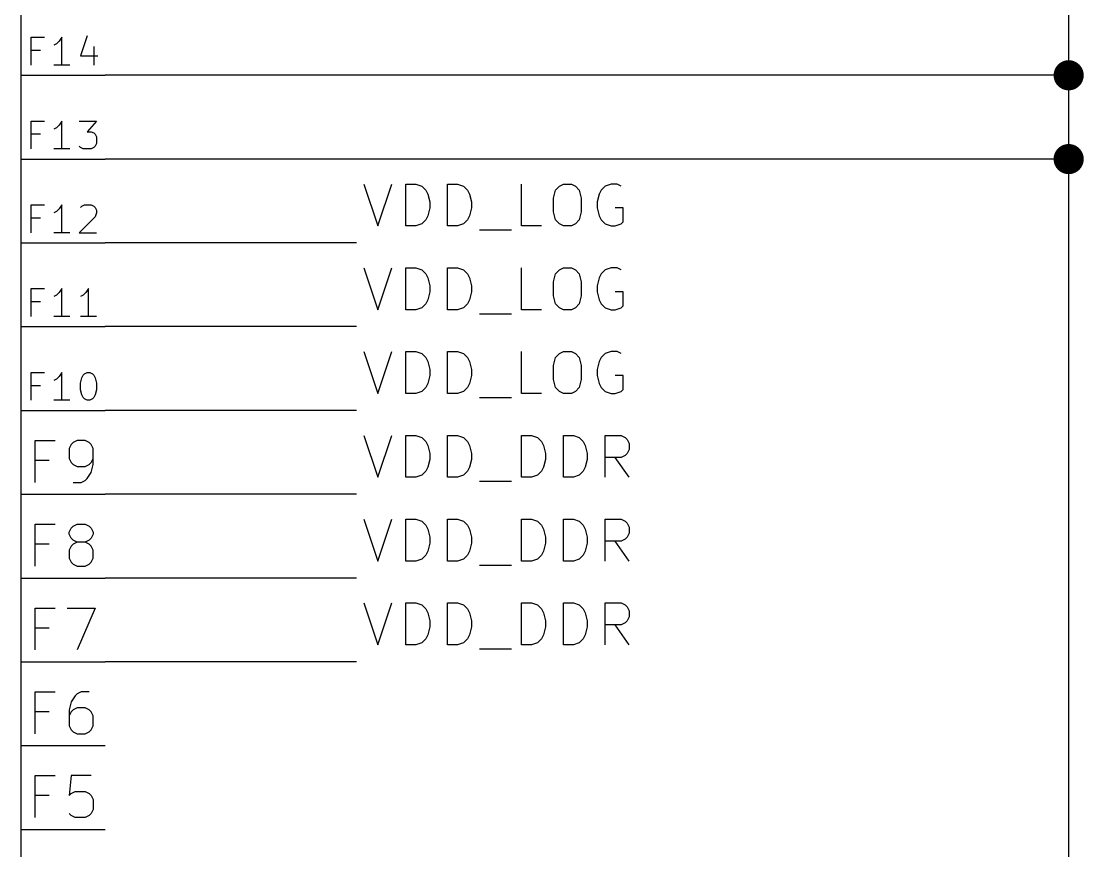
# Model space of a CAD drawing. Header units: millimetres. Extents: x 3 to 201, y -195 to -4.
# Drawn here: x 157.48 to 189.69, y -99.71 to -74.56 of the extents above; entities that cross this region are included whole.
import ezdxf

# ---------------------------------------------------------------- set-up
doc = ezdxf.new("R2010")
doc.units = ezdxf.units.MM
for name, color, linetype in [('LIGHTGREEN', 92, 'CONTINUOUS'), ('LIGHTRED', 12, 'CONTINUOUS'), ('RED', 14, 'CONTINUOUS'), ('REDSIX', 19, 'CONTINUOUS')]:
    doc.layers.add(name, color=color, linetype=linetype)

msp = doc.modelspace()

# ---------------------------------------------------------------- linework, layer by layer
at = {"layer": 'LIGHTGREEN', "linetype": 'CONTINUOUS'}
for p, q in [((189.23, -76.2), (189.23, -73.66)), ((189.23, -76.2), (160.02, -76.2)), ((189.23, -78.74), (189.23, -76.2)), ((189.23, -78.74), (160.02, -78.74)), ((189.23, -106.68), (189.23, -78.74)), ((167.64, -81.28), (160.02, -81.28)), ((167.64, -83.82), (160.02, -83.82)), ((167.64, -86.36), (160.02, -86.36)), ((167.64, -88.9), (160.02, -88.9)), ((167.64, -91.44), (160.02, -91.44)), ((167.64, -93.98), (160.02, -93.98))]:
    msp.add_line(p, q, dxfattribs=at)
at = {"layer": 'LIGHTGREEN', "const_width": 0.4572}
for points in [[(189.0014, -76.2, 1), (189.4586, -76.2, 1)], [(189.0014, -78.74, 1), (189.4586, -78.74, 1)]]:
    msp.add_lwpolyline(points, format="xyb", close=True, dxfattribs=at)
at = {"layer": 'LIGHTRED', "linetype": 'CONTINUOUS'}
for p, q in [((159.4757, -75.0063), (159.2741, -75.611)), ((157.7824, -75.8932), (157.7824, -75.0466)), ((157.7824, -75.0466), (158.1856, -75.0466)), ((158.5484, -75.2481), (158.4678, -75.2885)), ((158.6291, -75.1675), (158.5484, -75.2481)), ((158.7097, -75.0466), (158.6291, -75.1675)), ((158.7097, -75.8932), (158.7097, -75.0466)), ((159.6773, -75.3288), (159.6773, -75.8932)), ((158.0646, -75.4497), (157.7824, -75.4497)), ((159.2741, -75.611), (159.7982, -75.611)), ((158.9516, -75.8932), (158.4678, -75.8932)), ((157.7824, -78.4332), (157.7824, -77.5866)), ((157.7824, -77.5866), (158.1856, -77.5866)), ((158.7097, -77.5866), (158.6291, -77.7075)), ((158.7097, -78.4332), (158.7097, -77.5866)), ((159.2338, -77.5866), (159.7579, -77.5866)), ((159.7579, -77.5866), (159.4757, -77.9091)), ((158.5484, -77.7881), (158.4678, -77.8285)), ((158.6291, -77.7075), (158.5484, -77.7881)), ((159.4757, -77.9091), (159.5966, -77.9091)), ((159.5966, -77.9091), (159.6773, -77.9494)), ((158.0646, -77.9897), (157.7824, -77.9897)), ((159.6773, -77.9494), (159.7176, -77.9897)), ((159.7176, -77.9897), (159.7579, -78.0703)), ((159.7579, -78.0703), (159.7579, -78.2719)), ((158.9516, -78.4332), (158.4678, -78.4332)), ((159.2741, -78.3929), (159.2338, -78.3525)), ((159.3547, -78.4332), (159.2741, -78.3929)), ((159.5966, -78.4332), (159.3547, -78.4332)), ((159.6773, -78.3929), (159.5966, -78.4332)), ((159.7176, -78.3525), (159.6773, -78.3929)), ((159.7579, -78.2719), (159.7176, -78.3525)), ((157.7824, -80.9732), (157.7824, -80.1266)), ((157.7824, -80.1266), (158.1856, -80.1266)), ((158.7097, -80.1266), (158.6291, -80.2475)), ((158.7097, -80.9732), (158.7097, -80.1266)), ((159.2741, -80.2072), (159.3144, -80.1669)), ((159.3144, -80.1669), (159.3951, -80.1266)), ((159.3951, -80.1266), (159.5966, -80.1266)), ((159.5966, -80.1266), (159.6773, -80.1669)), ((159.6773, -80.1669), (159.7176, -80.2072)), ((158.5484, -80.3281), (158.4678, -80.3685)), ((158.6291, -80.2475), (158.5484, -80.3281)), ((159.7176, -80.4894), (159.2338, -80.9732)), ((159.7176, -80.2072), (159.7579, -80.2878)), ((159.7579, -80.3685), (159.7176, -80.4894)), ((159.7579, -80.2878), (159.7579, -80.3685)), ((158.0646, -80.5297), (157.7824, -80.5297)), ((158.9516, -80.9732), (158.4678, -80.9732)), ((159.2338, -80.9732), (159.7579, -80.9732)), ((157.7824, -83.5132), (157.7824, -82.6666)), ((157.7824, -82.6666), (158.1856, -82.6666)), ((158.7097, -82.6666), (158.6291, -82.7875)), ((158.7097, -83.5132), (158.7097, -82.6666)), ((159.516, -82.6666), (159.4354, -82.7875)), ((159.516, -83.5132), (159.516, -82.6666)), ((158.0646, -83.0697), (157.7824, -83.0697)), ((158.5484, -82.8681), (158.4678, -82.9085)), ((158.6291, -82.7875), (158.5484, -82.8681)), ((159.3547, -82.8681), (159.2741, -82.9085)), ((159.4354, -82.7875), (159.3547, -82.8681)), ((158.9516, -83.5132), (158.4678, -83.5132)), ((159.7579, -83.5132), (159.2741, -83.5132)), ((157.7824, -86.0532), (157.7824, -85.2066)), ((157.7824, -85.2066), (158.1856, -85.2066)), ((158.6291, -85.3275), (158.5484, -85.4081)), ((158.7097, -85.2066), (158.6291, -85.3275)), ((158.7097, -86.0532), (158.7097, -85.2066)), ((159.3144, -85.3678), (159.3547, -85.2872)), ((159.3547, -85.2872), (159.3951, -85.2469)), ((159.3951, -85.2469), (159.4757, -85.2066)), ((159.4757, -85.2066), (159.5563, -85.2066)), ((159.5563, -85.2066), (159.6369, -85.2469)), ((159.6369, -85.2469), (159.6773, -85.2872)), ((159.6773, -85.2872), (159.7176, -85.3678)), ((158.0646, -85.6097), (157.7824, -85.6097)), ((158.5484, -85.4081), (158.4678, -85.4485)), ((159.2741, -85.5291), (159.3144, -85.3678)), ((159.2741, -85.7307), (159.2741, -85.5291)), ((159.7176, -85.3678), (159.7579, -85.5291)), ((159.7579, -85.5291), (159.7579, -85.7307)), ((159.3144, -85.8919), (159.2741, -85.7307)), ((159.3547, -85.9725), (159.3144, -85.8919)), ((159.3951, -86.0129), (159.3547, -85.9725)), ((159.6773, -85.9725), (159.6369, -86.0129)), ((159.7176, -85.8919), (159.6773, -85.9725)), ((159.7579, -85.7307), (159.7176, -85.8919)), ((158.9516, -86.0532), (158.4678, -86.0532)), ((159.4757, -86.0532), (159.3951, -86.0129)), ((159.5563, -86.0532), (159.4757, -86.0532)), ((159.6369, -86.0129), (159.5563, -86.0532)), ((157.9033, -88.5413), (157.9033, -87.2713)), ((157.9033, -87.2713), (158.5081, -87.2713)), ((159.1734, -87.2713), (159.0524, -87.3318)), ((159.4153, -87.2713), (159.1734, -87.2713)), ((159.5362, -87.3318), (159.4153, -87.2713)), ((158.9919, -87.3923), (158.9315, -87.5132)), ((158.9315, -87.5132), (158.9315, -87.8156)), ((159.0524, -87.3318), (158.9919, -87.3923)), ((159.5967, -87.3923), (159.5362, -87.3318)), ((159.6572, -87.5132), (159.5967, -87.3923)), ((159.6572, -87.997), (159.6572, -87.5132)), ((158.3267, -87.8761), (157.9033, -87.8761)), ((158.9315, -87.8156), (158.9919, -87.9366)), ((159.5967, -87.9366), (159.6572, -87.8156)), ((158.9919, -87.9366), (159.0524, -87.997)), ((159.0524, -87.997), (159.1734, -88.0575)), ((159.1734, -88.0575), (159.4153, -88.0575)), ((159.4153, -88.0575), (159.5362, -87.997)), ((159.4757, -88.4204), (159.5967, -88.2389)), ((159.5362, -87.997), (159.5967, -87.9366)), ((159.5967, -88.2389), (159.6572, -87.997)), ((159.0524, -88.5413), (159.2943, -88.5413)), ((159.2943, -88.5413), (159.4153, -88.4809)), ((159.4153, -88.4809), (159.4757, -88.4204)), ((157.9033, -91.0813), (157.9033, -89.8113)), ((157.9033, -89.8113), (158.5081, -89.8113)), ((159.0524, -89.8718), (159.1734, -89.8113)), ((159.1734, -89.8113), (159.4153, -89.8113)), ((159.4153, -89.8113), (159.5362, -89.8718)), ((158.9315, -90.0532), (158.9919, -89.9323)), ((158.9315, -90.1137), (158.9315, -90.0532)), ((158.9919, -90.2347), (158.9315, -90.1137)), ((158.9919, -89.9323), (159.0524, -89.8718)), ((159.5362, -89.8718), (159.5967, -89.9323)), ((159.5967, -89.9323), (159.6572, -90.0532)), ((159.6572, -90.1137), (159.5967, -90.2347)), ((159.6572, -90.0532), (159.6572, -90.1137)), ((158.3267, -90.4161), (157.9033, -90.4161)), ((158.9919, -90.4766), (158.9315, -90.5975)), ((159.0524, -90.2951), (158.9919, -90.2347)), ((159.0524, -90.4161), (158.9919, -90.4766)), ((159.1734, -90.3556), (159.0524, -90.2951)), ((159.1734, -90.3556), (159.0524, -90.4161)), ((159.4153, -90.3556), (159.1734, -90.3556)), ((159.5362, -90.2951), (159.4153, -90.3556)), ((159.5362, -90.4161), (159.4153, -90.3556)), ((159.5967, -90.2347), (159.5362, -90.2951)), ((159.5967, -90.4766), (159.5362, -90.4161)), ((159.6572, -90.5975), (159.5967, -90.4766)), ((158.9315, -90.5975), (158.9315, -90.8394)), ((159.6572, -90.8394), (159.6572, -90.5975)), ((158.9315, -90.8394), (158.9919, -90.9604)), ((158.9919, -90.9604), (159.0524, -91.0209)), ((159.0524, -91.0209), (159.1734, -91.0813)), ((159.1734, -91.0813), (159.4153, -91.0813)), ((159.4153, -91.0813), (159.5362, -91.0209)), ((159.5362, -91.0209), (159.5967, -90.9604)), ((159.5967, -90.9604), (159.6572, -90.8394)), ((157.9033, -93.6213), (157.9033, -92.3513)), ((157.9033, -92.3513), (158.5081, -92.3513)), ((158.871, -92.3513), (159.7176, -92.3513)), ((159.7176, -92.3513), (159.1734, -93.6213)), ((158.3267, -92.9561), (157.9033, -92.9561)), ((157.9033, -96.1613), (157.9033, -94.8913)), ((157.9033, -94.8913), (158.5081, -94.8913)), ((159.1734, -94.9518), (159.1129, -95.0123)), ((159.2943, -94.8913), (159.1734, -94.9518)), ((159.5362, -94.8913), (159.2943, -94.8913)), ((158.9919, -95.1937), (158.9315, -95.4356)), ((159.1129, -95.0123), (158.9919, -95.1937)), ((158.3267, -95.4961), (157.9033, -95.4961)), ((158.9315, -95.4356), (158.9315, -95.9194)), ((158.9919, -95.4961), (158.9315, -95.617)), ((159.0524, -95.4356), (158.9919, -95.4961)), ((159.1734, -95.3751), (159.0524, -95.4356)), ((159.4153, -95.3751), (159.1734, -95.3751)), ((159.5362, -95.4356), (159.4153, -95.3751)), ((159.5967, -95.4961), (159.5362, -95.4356)), ((159.6572, -95.617), (159.5967, -95.4961)), ((159.6572, -95.9194), (159.6572, -95.617)), ((158.9315, -95.9194), (158.9919, -96.0404)), ((159.5967, -96.0404), (159.6572, -95.9194)), ((158.9919, -96.0404), (159.0524, -96.1009)), ((159.0524, -96.1009), (159.1734, -96.1613)), ((159.1734, -96.1613), (159.4153, -96.1613)), ((159.4153, -96.1613), (159.5362, -96.1009)), ((159.5362, -96.1009), (159.5967, -96.0404)), ((157.9033, -98.7013), (157.9033, -97.4313)), ((157.9033, -97.4313), (158.5081, -97.4313)), ((158.9919, -97.4313), (158.9315, -98.0361)), ((159.5967, -97.4313), (158.9919, -97.4313)), ((158.3267, -98.0361), (157.9033, -98.0361)), ((158.9315, -98.0361), (158.9919, -97.9756)), ((158.9919, -97.9756), (159.1129, -97.9151)), ((159.1129, -97.9151), (159.4153, -97.9151)), ((159.4153, -97.9151), (159.5362, -97.9756)), ((159.5362, -97.9756), (159.5967, -98.0361)), ((159.5967, -98.0361), (159.6572, -98.157)), ((159.6572, -98.157), (159.6572, -98.4594)), ((159.6572, -98.4594), (159.5967, -98.5804)), ((158.9919, -98.6409), (158.9315, -98.5804)), ((159.1129, -98.7013), (158.9919, -98.6409)), ((159.4153, -98.7013), (159.1129, -98.7013)), ((159.5362, -98.6409), (159.4153, -98.7013)), ((159.5967, -98.5804), (159.5362, -98.6409))]:
    msp.add_line(p, q, dxfattribs=at)
at = {"layer": 'RED', "linetype": 'CONTINUOUS'}
for p, q in [((157.48, -147.32), (157.48, -5.08)), ((157.48, -76.2), (160.02, -76.2)), ((157.48, -78.74), (160.02, -78.74)), ((157.48, -81.28), (160.02, -81.28)), ((157.48, -83.82), (160.02, -83.82)), ((157.48, -86.36), (160.02, -86.36)), ((157.48, -88.9), (160.02, -88.9)), ((157.48, -91.44), (160.02, -91.44)), ((157.48, -93.98), (160.02, -93.98)), ((157.48, -96.52), (160.02, -96.52)), ((157.48, -99.06), (160.02, -99.06))]:
    msp.add_line(p, q, dxfattribs=at)
at = {"layer": 'REDSIX', "linetype": 'CONTINUOUS'}
for p, q in [((167.8653, -79.4969), (168.2886, -80.7669)), ((168.2886, -80.7669), (168.712, -79.4969)), ((169.1353, -80.7669), (169.1353, -79.4969)), ((169.1353, -79.4969), (169.4377, -79.4969)), ((169.4377, -79.4969), (169.6191, -79.5574)), ((170.4053, -80.7669), (170.4053, -79.4969)), ((170.4053, -79.4969), (170.7077, -79.4969)), ((170.7077, -79.4969), (170.8891, -79.5574)), ((172.6429, -80.7669), (172.6429, -79.4969)), ((173.792, -79.5574), (173.9129, -79.4969)), ((173.9129, -79.4969), (174.1548, -79.4969)), ((174.1548, -79.4969), (174.2758, -79.5574)), ((175.3644, -79.4969), (175.183, -79.5574)), ((175.5458, -79.4969), (175.3644, -79.4969)), ((175.6668, -79.5574), (175.5458, -79.4969)), ((169.6191, -79.5574), (169.7401, -79.6784)), ((169.7401, -79.6784), (169.8006, -79.7993)), ((169.8006, -79.7993), (169.861, -80.0412)), ((170.8891, -79.5574), (171.0101, -79.6784)), ((171.0101, -79.6784), (171.0706, -79.7993)), ((171.0706, -79.7993), (171.131, -80.0412)), ((173.6106, -79.9203), (173.671, -79.6784)), ((173.671, -79.6784), (173.792, -79.5574)), ((174.2758, -79.5574), (174.3967, -79.6784)), ((174.3967, -79.6784), (174.4572, -79.9203)), ((175.0015, -79.7993), (174.9411, -80.0412)), ((175.062, -79.6784), (175.0015, -79.7993)), ((175.183, -79.5574), (175.062, -79.6784)), ((169.861, -80.0412), (169.861, -80.2226)), ((171.131, -80.0412), (171.131, -80.2226)), ((173.6106, -80.3436), (173.6106, -79.9203)), ((174.4572, -79.9203), (174.4572, -80.3436)), ((174.9411, -80.0412), (174.9411, -80.2226)), ((169.8006, -80.4645), (169.7401, -80.5855)), ((169.861, -80.2226), (169.8006, -80.4645)), ((171.0706, -80.4645), (171.0101, -80.5855)), ((171.131, -80.2226), (171.0706, -80.4645)), ((173.671, -80.5855), (173.6106, -80.3436)), ((174.4572, -80.3436), (174.3967, -80.5855)), ((174.9411, -80.2226), (175.0015, -80.4645)), ((175.0015, -80.4645), (175.062, -80.5855)), ((175.7272, -80.2226), (175.4853, -80.2226)), ((175.7272, -80.646), (175.7272, -80.2226)), ((169.4377, -80.7669), (169.1353, -80.7669)), ((169.6191, -80.7065), (169.4377, -80.7669)), ((169.7401, -80.5855), (169.6191, -80.7065)), ((170.7077, -80.7669), (170.4053, -80.7669)), ((170.8891, -80.7065), (170.7077, -80.7669)), ((171.0101, -80.5855), (170.8891, -80.7065)), ((173.2477, -80.7669), (172.6429, -80.7669)), ((173.792, -80.7065), (173.671, -80.5855)), ((173.9129, -80.7669), (173.792, -80.7065)), ((174.1548, -80.7669), (173.9129, -80.7669)), ((174.2758, -80.7065), (174.1548, -80.7669)), ((174.3967, -80.5855), (174.2758, -80.7065)), ((175.062, -80.5855), (175.183, -80.7065)), ((175.183, -80.7065), (175.3644, -80.7669)), ((175.3644, -80.7669), (175.4853, -80.7669)), ((175.4853, -80.7669), (175.6668, -80.7065)), ((175.6668, -80.7065), (175.7272, -80.646)), ((171.373, -80.8879), (172.3406, -80.8879)), ((167.8653, -82.0369), (168.2886, -83.3069)), ((168.2886, -83.3069), (168.712, -82.0369)), ((169.1353, -83.3069), (169.1353, -82.0369)), ((169.1353, -82.0369), (169.4377, -82.0369)), ((169.4377, -82.0369), (169.6191, -82.0974)), ((169.6191, -82.0974), (169.7401, -82.2184)), ((170.4053, -83.3069), (170.4053, -82.0369)), ((170.4053, -82.0369), (170.7077, -82.0369)), ((170.7077, -82.0369), (170.8891, -82.0974)), ((170.8891, -82.0974), (171.0101, -82.2184)), ((172.6429, -83.3069), (172.6429, -82.0369)), ((173.671, -82.2184), (173.792, -82.0974)), ((173.792, -82.0974), (173.9129, -82.0369)), ((173.9129, -82.0369), (174.1548, -82.0369)), ((174.1548, -82.0369), (174.2758, -82.0974)), ((174.2758, -82.0974), (174.3967, -82.2184)), ((175.183, -82.0974), (175.062, -82.2184)), ((175.3644, -82.0369), (175.183, -82.0974)), ((175.5458, -82.0369), (175.3644, -82.0369)), ((175.6668, -82.0974), (175.5458, -82.0369)), ((169.7401, -82.2184), (169.8006, -82.3393)), ((169.8006, -82.3393), (169.861, -82.5812)), ((171.0101, -82.2184), (171.0706, -82.3393)), ((171.0706, -82.3393), (171.131, -82.5812)), ((173.6106, -82.4603), (173.671, -82.2184)), ((174.3967, -82.2184), (174.4572, -82.4603)), ((175.0015, -82.3393), (174.9411, -82.5812)), ((175.062, -82.2184), (175.0015, -82.3393)), ((169.861, -82.7626), (169.8006, -83.0045)), ((169.861, -82.5812), (169.861, -82.7626)), ((171.131, -82.7626), (171.0706, -83.0045)), ((171.131, -82.5812), (171.131, -82.7626)), ((173.6106, -82.8836), (173.6106, -82.4603)), ((174.4572, -82.4603), (174.4572, -82.8836)), ((174.9411, -82.5812), (174.9411, -82.7626)), ((174.9411, -82.7626), (175.0015, -83.0045)), ((175.7272, -82.7626), (175.4853, -82.7626)), ((175.7272, -83.186), (175.7272, -82.7626)), ((169.8006, -83.0045), (169.7401, -83.1255)), ((171.0706, -83.0045), (171.0101, -83.1255)), ((173.671, -83.1255), (173.6106, -82.8836)), ((174.4572, -82.8836), (174.3967, -83.1255)), ((175.0015, -83.0045), (175.062, -83.1255)), ((169.4377, -83.3069), (169.1353, -83.3069)), ((169.6191, -83.2465), (169.4377, -83.3069)), ((169.7401, -83.1255), (169.6191, -83.2465)), ((170.7077, -83.3069), (170.4053, -83.3069)), ((170.8891, -83.2465), (170.7077, -83.3069)), ((171.0101, -83.1255), (170.8891, -83.2465)), ((173.2477, -83.3069), (172.6429, -83.3069)), ((173.792, -83.2465), (173.671, -83.1255)), ((173.9129, -83.3069), (173.792, -83.2465)), ((174.1548, -83.3069), (173.9129, -83.3069)), ((174.2758, -83.2465), (174.1548, -83.3069)), ((174.3967, -83.1255), (174.2758, -83.2465)), ((175.062, -83.1255), (175.183, -83.2465)), ((175.183, -83.2465), (175.3644, -83.3069)), ((175.3644, -83.3069), (175.4853, -83.3069)), ((175.4853, -83.3069), (175.6668, -83.2465)), ((175.6668, -83.2465), (175.7272, -83.186)), ((171.373, -83.4279), (172.3406, -83.4279)), ((167.8653, -84.5769), (168.2886, -85.8469)), ((168.2886, -85.8469), (168.712, -84.5769)), ((169.1353, -85.8469), (169.1353, -84.5769)), ((169.1353, -84.5769), (169.4377, -84.5769)), ((169.4377, -84.5769), (169.6191, -84.6374)), ((169.6191, -84.6374), (169.7401, -84.7584)), ((170.4053, -85.8469), (170.4053, -84.5769)), ((170.4053, -84.5769), (170.7077, -84.5769)), ((170.7077, -84.5769), (170.8891, -84.6374)), ((170.8891, -84.6374), (171.0101, -84.7584)), ((172.6429, -85.8469), (172.6429, -84.5769)), ((173.671, -84.7584), (173.792, -84.6374)), ((173.792, -84.6374), (173.9129, -84.5769)), ((173.9129, -84.5769), (174.1548, -84.5769)), ((174.1548, -84.5769), (174.2758, -84.6374)), ((174.2758, -84.6374), (174.3967, -84.7584)), ((175.183, -84.6374), (175.062, -84.7584)), ((175.3644, -84.5769), (175.183, -84.6374)), ((175.5458, -84.5769), (175.3644, -84.5769)), ((175.6668, -84.6374), (175.5458, -84.5769)), ((169.7401, -84.7584), (169.8006, -84.8793)), ((169.8006, -84.8793), (169.861, -85.1212)), ((171.0101, -84.7584), (171.0706, -84.8793)), ((171.0706, -84.8793), (171.131, -85.1212)), ((173.6106, -85.0003), (173.671, -84.7584)), ((173.6106, -85.4236), (173.6106, -85.0003)), ((174.3967, -84.7584), (174.4572, -85.0003)), ((174.4572, -85.0003), (174.4572, -85.4236)), ((175.0015, -84.8793), (174.9411, -85.1212)), ((175.062, -84.7584), (175.0015, -84.8793)), ((169.861, -85.3026), (169.8006, -85.5445)), ((169.861, -85.1212), (169.861, -85.3026)), ((171.131, -85.3026), (171.0706, -85.5445)), ((171.131, -85.1212), (171.131, -85.3026)), ((174.9411, -85.1212), (174.9411, -85.3026)), ((174.9411, -85.3026), (175.0015, -85.5445)), ((175.7272, -85.3026), (175.4853, -85.3026)), ((175.7272, -85.726), (175.7272, -85.3026)), ((169.7401, -85.6655), (169.6191, -85.7865)), ((169.8006, -85.5445), (169.7401, -85.6655)), ((171.0101, -85.6655), (170.8891, -85.7865)), ((171.0706, -85.5445), (171.0101, -85.6655)), ((173.671, -85.6655), (173.6106, -85.4236)), ((173.792, -85.7865), (173.671, -85.6655)), ((174.3967, -85.6655), (174.2758, -85.7865)), ((174.4572, -85.4236), (174.3967, -85.6655)), ((175.0015, -85.5445), (175.062, -85.6655)), ((175.062, -85.6655), (175.183, -85.7865)), ((169.4377, -85.8469), (169.1353, -85.8469)), ((169.6191, -85.7865), (169.4377, -85.8469)), ((170.7077, -85.8469), (170.4053, -85.8469)), ((170.8891, -85.7865), (170.7077, -85.8469)), ((171.373, -85.9679), (172.3406, -85.9679)), ((173.2477, -85.8469), (172.6429, -85.8469)), ((173.9129, -85.8469), (173.792, -85.7865)), ((174.1548, -85.8469), (173.9129, -85.8469)), ((174.2758, -85.7865), (174.1548, -85.8469)), ((175.183, -85.7865), (175.3644, -85.8469)), ((175.3644, -85.8469), (175.4853, -85.8469)), ((175.4853, -85.8469), (175.6668, -85.7865)), ((175.6668, -85.7865), (175.7272, -85.726)), ((167.8653, -87.1169), (168.2886, -88.3869)), ((168.2886, -88.3869), (168.712, -87.1169)), ((169.1353, -88.3869), (169.1353, -87.1169)), ((169.1353, -87.1169), (169.4377, -87.1169)), ((169.4377, -87.1169), (169.6191, -87.1774)), ((169.6191, -87.1774), (169.7401, -87.2984)), ((170.4053, -88.3869), (170.4053, -87.1169)), ((170.4053, -87.1169), (170.7077, -87.1169)), ((170.7077, -87.1169), (170.8891, -87.1774)), ((170.8891, -87.1774), (171.0101, -87.2984)), ((172.6429, -88.3869), (172.6429, -87.1169)), ((172.6429, -87.1169), (172.9453, -87.1169)), ((172.9453, -87.1169), (173.1267, -87.1774)), ((173.1267, -87.1774), (173.2477, -87.2984)), ((173.9129, -88.3869), (173.9129, -87.1169)), ((173.9129, -87.1169), (174.2153, -87.1169)), ((174.2153, -87.1169), (174.3967, -87.1774)), ((174.3967, -87.1774), (174.5177, -87.2984)), ((175.1829, -88.3869), (175.1829, -87.1169)), ((175.1829, -87.1169), (175.6667, -87.1169)), ((175.6667, -87.1169), (175.7877, -87.1774)), ((175.7877, -87.1774), (175.8482, -87.2379)), ((175.8482, -87.2379), (175.9086, -87.3588)), ((169.7401, -87.2984), (169.8006, -87.4193)), ((169.8006, -87.4193), (169.861, -87.6612)), ((171.0101, -87.2984), (171.0706, -87.4193)), ((171.0706, -87.4193), (171.131, -87.6612)), ((173.2477, -87.2984), (173.3082, -87.4193)), ((173.3082, -87.4193), (173.3686, -87.6612)), ((174.5177, -87.2984), (174.5782, -87.4193)), ((174.5782, -87.4193), (174.6386, -87.6612)), ((175.9086, -87.5403), (175.8482, -87.6612)), ((175.9086, -87.3588), (175.9086, -87.5403)), ((169.861, -87.8426), (169.8006, -88.0845)), ((169.861, -87.6612), (169.861, -87.8426)), ((171.131, -87.8426), (171.0706, -88.0845)), ((171.131, -87.6612), (171.131, -87.8426)), ((173.3686, -87.8426), (173.3082, -88.0845)), ((173.3686, -87.6612), (173.3686, -87.8426)), ((174.6386, -87.8426), (174.5782, -88.0845)), ((174.6386, -87.6612), (174.6386, -87.8426)), ((175.6667, -87.7822), (175.1829, -87.7822)), ((175.9086, -88.3869), (175.4853, -87.7822)), ((175.7877, -87.7217), (175.6667, -87.7822)), ((175.8482, -87.6612), (175.7877, -87.7217)), ((169.7401, -88.2055), (169.6191, -88.3265)), ((169.8006, -88.0845), (169.7401, -88.2055)), ((171.0101, -88.2055), (170.8891, -88.3265)), ((171.0706, -88.0845), (171.0101, -88.2055)), ((173.2477, -88.2055), (173.1267, -88.3265)), ((173.3082, -88.0845), (173.2477, -88.2055)), ((174.5177, -88.2055), (174.3967, -88.3265)), ((174.5782, -88.0845), (174.5177, -88.2055)), ((169.4377, -88.3869), (169.1353, -88.3869)), ((169.6191, -88.3265), (169.4377, -88.3869)), ((170.7077, -88.3869), (170.4053, -88.3869)), ((170.8891, -88.3265), (170.7077, -88.3869)), ((171.373, -88.5079), (172.3406, -88.5079)), ((172.9453, -88.3869), (172.6429, -88.3869)), ((173.1267, -88.3265), (172.9453, -88.3869)), ((174.2153, -88.3869), (173.9129, -88.3869)), ((174.3967, -88.3265), (174.2153, -88.3869)), ((167.8653, -89.6569), (168.2886, -90.9269)), ((168.2886, -90.9269), (168.712, -89.6569)), ((169.1353, -90.9269), (169.1353, -89.6569)), ((169.1353, -89.6569), (169.4377, -89.6569)), ((169.4377, -89.6569), (169.6191, -89.7174)), ((169.6191, -89.7174), (169.7401, -89.8384)), ((169.7401, -89.8384), (169.8006, -89.9593)), ((170.4053, -90.9269), (170.4053, -89.6569)), ((170.4053, -89.6569), (170.7077, -89.6569)), ((170.7077, -89.6569), (170.8891, -89.7174)), ((170.8891, -89.7174), (171.0101, -89.8384)), ((171.0101, -89.8384), (171.0706, -89.9593)), ((172.6429, -90.9269), (172.6429, -89.6569)), ((172.6429, -89.6569), (172.9453, -89.6569)), ((172.9453, -89.6569), (173.1267, -89.7174)), ((173.1267, -89.7174), (173.2477, -89.8384)), ((173.2477, -89.8384), (173.3082, -89.9593)), ((173.9129, -90.9269), (173.9129, -89.6569)), ((173.9129, -89.6569), (174.2153, -89.6569)), ((174.2153, -89.6569), (174.3967, -89.7174)), ((174.3967, -89.7174), (174.5177, -89.8384)), ((174.5177, -89.8384), (174.5782, -89.9593)), ((175.1829, -90.9269), (175.1829, -89.6569)), ((175.1829, -89.6569), (175.6667, -89.6569)), ((175.6667, -89.6569), (175.7877, -89.7174)), ((175.7877, -89.7174), (175.8482, -89.7779)), ((175.8482, -89.7779), (175.9086, -89.8988)), ((169.8006, -89.9593), (169.861, -90.2012)), ((171.0706, -89.9593), (171.131, -90.2012)), ((173.3082, -89.9593), (173.3686, -90.2012)), ((174.5782, -89.9593), (174.6386, -90.2012)), ((175.9086, -90.0803), (175.8482, -90.2012)), ((175.9086, -89.8988), (175.9086, -90.0803)), ((169.861, -90.3826), (169.8006, -90.6245)), ((169.861, -90.2012), (169.861, -90.3826)), ((171.131, -90.3826), (171.0706, -90.6245)), ((171.131, -90.2012), (171.131, -90.3826)), ((173.3686, -90.3826), (173.3082, -90.6245)), ((173.3686, -90.2012), (173.3686, -90.3826)), ((174.6386, -90.3826), (174.5782, -90.6245)), ((174.6386, -90.2012), (174.6386, -90.3826)), ((175.6667, -90.3222), (175.1829, -90.3222)), ((175.9086, -90.9269), (175.4853, -90.3222)), ((175.7877, -90.2617), (175.6667, -90.3222)), ((175.8482, -90.2012), (175.7877, -90.2617)), ((169.7401, -90.7455), (169.6191, -90.8665)), ((169.8006, -90.6245), (169.7401, -90.7455)), ((171.0101, -90.7455), (170.8891, -90.8665)), ((171.0706, -90.6245), (171.0101, -90.7455)), ((173.2477, -90.7455), (173.1267, -90.8665)), ((173.3082, -90.6245), (173.2477, -90.7455)), ((174.5177, -90.7455), (174.3967, -90.8665)), ((174.5782, -90.6245), (174.5177, -90.7455)), ((169.4377, -90.9269), (169.1353, -90.9269)), ((169.6191, -90.8665), (169.4377, -90.9269)), ((170.7077, -90.9269), (170.4053, -90.9269)), ((170.8891, -90.8665), (170.7077, -90.9269)), ((171.373, -91.0479), (172.3406, -91.0479)), ((172.9453, -90.9269), (172.6429, -90.9269)), ((173.1267, -90.8665), (172.9453, -90.9269)), ((174.2153, -90.9269), (173.9129, -90.9269)), ((174.3967, -90.8665), (174.2153, -90.9269)), ((167.8653, -92.1969), (168.2886, -93.4669)), ((168.2886, -93.4669), (168.712, -92.1969)), ((169.1353, -93.4669), (169.1353, -92.1969)), ((169.1353, -92.1969), (169.4377, -92.1969)), ((169.4377, -92.1969), (169.6191, -92.2574)), ((169.6191, -92.2574), (169.7401, -92.3784)), ((169.7401, -92.3784), (169.8006, -92.4993)), ((170.4053, -93.4669), (170.4053, -92.1969)), ((170.4053, -92.1969), (170.7077, -92.1969)), ((170.7077, -92.1969), (170.8891, -92.2574)), ((170.8891, -92.2574), (171.0101, -92.3784)), ((171.0101, -92.3784), (171.0706, -92.4993)), ((172.6429, -93.4669), (172.6429, -92.1969)), ((172.6429, -92.1969), (172.9453, -92.1969)), ((172.9453, -92.1969), (173.1267, -92.2574)), ((173.1267, -92.2574), (173.2477, -92.3784)), ((173.2477, -92.3784), (173.3082, -92.4993)), ((173.9129, -93.4669), (173.9129, -92.1969)), ((173.9129, -92.1969), (174.2153, -92.1969)), ((174.2153, -92.1969), (174.3967, -92.2574)), ((174.3967, -92.2574), (174.5177, -92.3784)), ((174.5177, -92.3784), (174.5782, -92.4993)), ((175.1829, -93.4669), (175.1829, -92.1969)), ((175.1829, -92.1969), (175.6667, -92.1969)), ((175.6667, -92.1969), (175.7877, -92.2574)), ((175.7877, -92.2574), (175.8482, -92.3179)), ((175.8482, -92.3179), (175.9086, -92.4388)), ((169.8006, -92.4993), (169.861, -92.7412)), ((169.861, -92.7412), (169.861, -92.9226)), ((171.0706, -92.4993), (171.131, -92.7412)), ((171.131, -92.7412), (171.131, -92.9226)), ((173.3082, -92.4993), (173.3686, -92.7412)), ((173.3686, -92.7412), (173.3686, -92.9226)), ((174.5782, -92.4993), (174.6386, -92.7412)), ((174.6386, -92.7412), (174.6386, -92.9226)), ((175.8482, -92.7412), (175.7877, -92.8017)), ((175.9086, -92.6203), (175.8482, -92.7412)), ((175.9086, -92.4388), (175.9086, -92.6203)), ((169.861, -92.9226), (169.8006, -93.1645)), ((171.131, -92.9226), (171.0706, -93.1645)), ((173.3686, -92.9226), (173.3082, -93.1645)), ((174.6386, -92.9226), (174.5782, -93.1645)), ((175.6667, -92.8622), (175.1829, -92.8622)), ((175.9086, -93.4669), (175.4853, -92.8622)), ((175.7877, -92.8017), (175.6667, -92.8622)), ((169.7401, -93.2855), (169.6191, -93.4065)), ((169.8006, -93.1645), (169.7401, -93.2855)), ((171.0101, -93.2855), (170.8891, -93.4065)), ((171.0706, -93.1645), (171.0101, -93.2855)), ((173.2477, -93.2855), (173.1267, -93.4065)), ((173.3082, -93.1645), (173.2477, -93.2855)), ((174.5177, -93.2855), (174.3967, -93.4065)), ((174.5782, -93.1645), (174.5177, -93.2855)), ((169.4377, -93.4669), (169.1353, -93.4669)), ((169.6191, -93.4065), (169.4377, -93.4669)), ((170.7077, -93.4669), (170.4053, -93.4669)), ((170.8891, -93.4065), (170.7077, -93.4669)), ((171.373, -93.5879), (172.3406, -93.5879)), ((172.9453, -93.4669), (172.6429, -93.4669)), ((173.1267, -93.4065), (172.9453, -93.4669)), ((174.2153, -93.4669), (173.9129, -93.4669)), ((174.3967, -93.4065), (174.2153, -93.4669))]:
    msp.add_line(p, q, dxfattribs=at)

doc.saveas('drawing.dxf')
